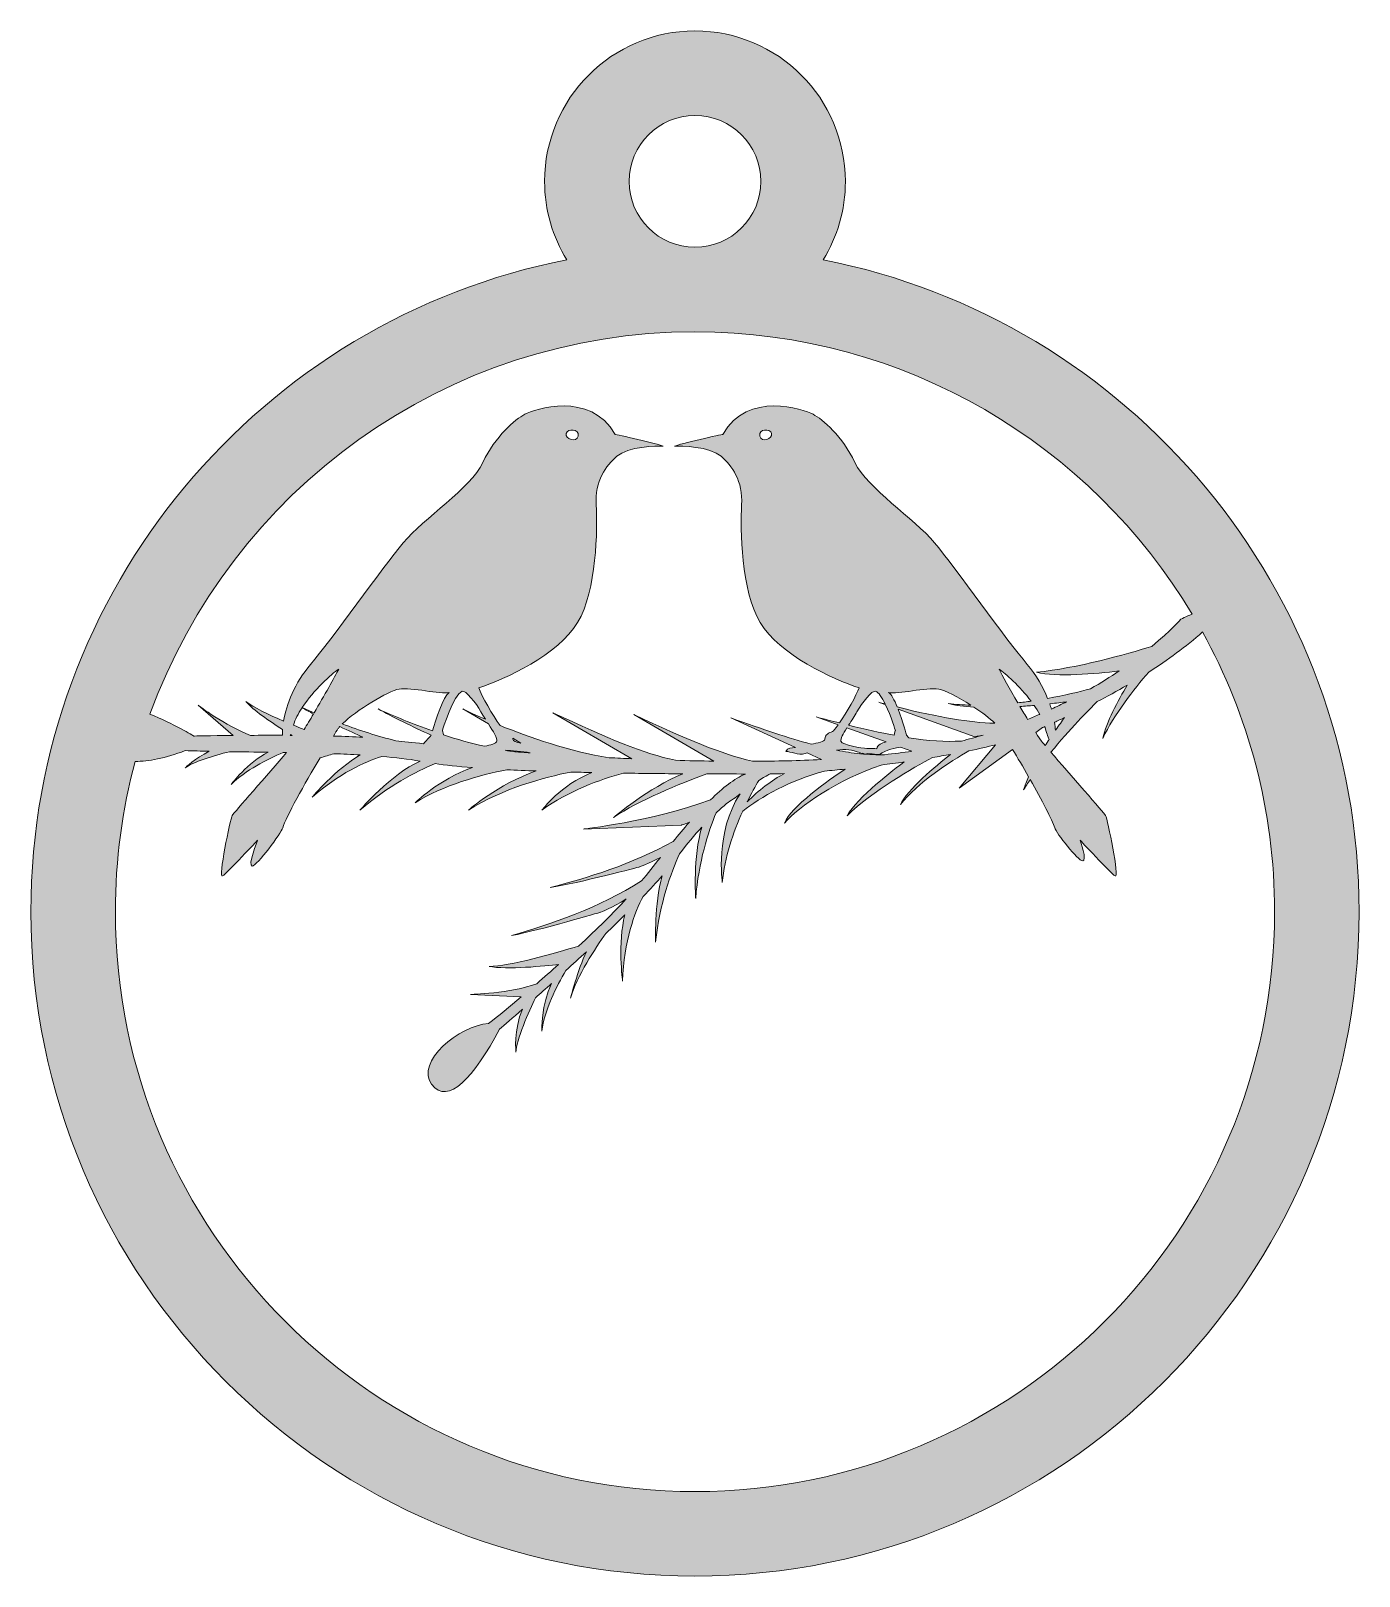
# Model space of a CAD drawing. Header units: inches. Extents: x -1104 to 5451, y -3757 to -136.
# Drawn here: x 3591.6 to 3984.6, y -761.1 to -304.1 of the extents above; entities that cross this region are included whole.
import ezdxf

# ---------------------------------------------------------------- set-up
doc = ezdxf.new("R2010")
doc.units = ezdxf.units.IN
doc.header["$MEASUREMENT"] = 0
doc.layers.add('Layer 1', color=7, linetype='Continuous')

# ---------------------------------------------------------------- blocks, each defined once
blk = doc.blocks.new('block 5')
at = {"layer": 'Layer 1', "true_color": 0xff8330}
h = blk.add_hatch(color=30, dxfattribs=at)
h.dxf.hatch_style = 2
edge = h.paths.add_edge_path()
edge.add_spline(control_points=[(3788.08, -761.07), (3896.43, -761.07), (3984.58, -672.92), (3984.58, -564.57), (3984.58, -469.21), (3916.29, -389.5), (3826.04, -371.77), (3830.19, -365.01), (3832.58, -357.07), (3832.58, -348.57), (3832.58, -324.04), (3812.62, -304.07), (3788.08, -304.07), (3763.54, -304.07), (3743.58, -324.04), (3743.58, -348.57), (3743.58, -357.07), (3745.98, -365.01), (3750.12, -371.77), (3659.88, -389.5), (3591.58, -469.21), (3591.58, -564.57), (3591.58, -672.92), (3679.73, -761.07), (3788.08, -761.07)], knot_values=[0, 0, 0, 0, 1, 1, 1, 2, 2, 2, 3, 3, 3, 4, 4, 4, 5, 5, 5, 6, 6, 6, 7, 7, 7, 8, 8, 8, 8], degree=3, periodic=1)
edge = h.paths.add_edge_path()
edge.add_spline(control_points=[(3788.08, -329.07), (3798.83, -329.07), (3807.58, -337.82), (3807.58, -348.57), (3807.58, -359.33), (3798.83, -368.07), (3788.08, -368.07), (3777.33, -368.07), (3768.58, -359.33), (3768.58, -348.57), (3768.58, -337.82), (3777.33, -329.07), (3788.08, -329.07)], knot_values=[0, 0, 0, 0, 1, 1, 1, 2, 2, 2, 3, 3, 3, 4, 4, 4, 4], degree=3, periodic=1)
edge = h.paths.add_edge_path()
edge.add_spline(control_points=[(3788.08, -393.07), (3850.48, -393.07), (3905.2, -426.58), (3935.21, -476.54), (3934.29, -476.89), (3933.19, -477.39), (3931.87, -478.05), (3931.87, -478.05), (3928.98, -481.37), (3923.26, -486.11), (3915.72, -488.44), (3901.08, -492.59), (3889.13, -493.74), (3895.02, -495.22), (3906.64, -494.2), (3913.54, -493.38), (3910.99, -495.11), (3908.18, -496.89), (3905.09, -498.67), (3901.85, -499.53), (3897.44, -500.58), (3892.43, -501.48), (3891.07, -498.12), (3889.09, -494.58), (3886.4, -491.43), (3880.3, -484.32), (3865.06, -462.79), (3858.97, -455.47), (3852.87, -448.15), (3839.06, -439.42), (3835.4, -431.7), (3831.75, -423.98), (3825.85, -418.9), (3823.01, -417.47), (3820.16, -416.05), (3803.76, -410.33), (3796.28, -423.4), (3796.28, -423.4), (3783.2, -426.21), (3782.04, -426.91), (3783.87, -426.71), (3792.53, -427.02), (3795.78, -429.87), (3799.04, -432.72), (3802.29, -437.18), (3801.88, -444.29), (3801.47, -451.41), (3801.68, -469.49), (3807.37, -479.04), (3813.05, -488.59), (3828.9, -495.9), (3836.62, -498.34), (3835.92, -500.57), (3832.95, -505.65), (3830.83, -508.74), (3828.64, -508.2), (3826.35, -507.61), (3823.93, -506.98), (3823.93, -506.98), (3830.43, -509.31), (3830.43, -509.31), (3829.65, -510.41), (3829.02, -511.18), (3828.75, -511.28), (3827.73, -511.69), (3826.51, -512.1), (3826.51, -513.52), (3826.51, -514.37), (3824.34, -514.7), (3822.41, -515), (3815.89, -513.23), (3808.29, -510.68), (3798.72, -507.28), (3798.72, -507.28), (3817.82, -516.06), (3817.82, -516.06), (3816.72, -516.06), (3815.45, -516.06), (3814.97, -517.16), (3816.39, -517.16), (3818.63, -518.4), (3820.66, -517.79), (3820.83, -517.73), (3821.04, -517.68), (3821.26, -517.63), (3821.26, -517.63), (3825.49, -519.58), (3825.49, -519.58), (3818.91, -519.9), (3812.06, -520.05), (3805.09, -520.09), (3795.98, -517.99), (3785.75, -513.65), (3769.99, -506.26), (3769.99, -506.26), (3793.62, -520.04), (3793.62, -520.04), (3789.85, -519.99), (3786.06, -519.91), (3782.29, -519.8), (3772.89, -517.81), (3762.46, -513.41), (3746.06, -505.71), (3746.06, -505.71), (3769.43, -519.34), (3769.43, -519.34), (3767.17, -519.25), (3764.93, -519.14), (3762.71, -519.03), (3750.99, -517.21), (3738.86, -512.94), (3730.43, -509.51), (3728.31, -506.56), (3724.86, -500.77), (3724.1, -498.34), (3731.82, -495.9), (3747.67, -488.59), (3753.36, -479.04), (3759.04, -469.49), (3759.25, -451.41), (3758.84, -444.29), (3758.43, -437.18), (3761.69, -432.72), (3764.94, -429.87), (3768.19, -427.02), (3776.86, -426.71), (3778.68, -426.91), (3777.52, -426.21), (3764.44, -423.4), (3764.44, -423.4), (3756.97, -410.33), (3740.56, -416.05), (3737.71, -417.47), (3734.87, -418.9), (3728.97, -423.98), (3725.32, -431.7), (3721.66, -439.42), (3707.85, -448.15), (3701.75, -455.47), (3695.66, -462.79), (3680.42, -484.32), (3674.33, -491.43), (3669.7, -496.82), (3667.19, -503.38), (3666.33, -508.18), (3661.78, -506.24), (3657.52, -504.18), (3655.21, -502.45), (3657.43, -504.94), (3662.03, -508.13), (3666.02, -510.67), (3665.99, -511.2), (3665.97, -511.7), (3665.99, -512.15), (3666, -512.24), (3666, -512.32), (3666.01, -512.41), (3662.74, -512.4), (3659.53, -512.4), (3656.53, -512.42), (3649.12, -509.56), (3641.07, -503.54), (3641.07, -503.54), (3641.07, -503.54), (3651.4, -512.46), (3651.4, -512.46), (3644.57, -512.52), (3639.8, -512.62), (3639.8, -512.62), (3639.8, -512.62), (3633.59, -508.8), (3626.82, -506.18), (3650.76, -440.28), (3714.01, -393.07), (3788.08, -393.07)], knot_values=[0, 0, 0, 0, 1, 1, 1, 2, 2, 2, 3, 3, 3, 4, 4, 4, 5, 5, 5, 6, 6, 6, 7, 7, 7, 8, 8, 8, 9, 9, 9, 10, 10, 10, 11, 11, 11, 12, 12, 12, 13, 13, 13, 14, 14, 14, 15, 15, 15, 16, 16, 16, 17, 17, 17, 18, 18, 18, 19, 19, 19, 20, 20, 20, 21, 21, 21, 22, 22, 22, 23, 23, 23, 24, 24, 24, 25, 25, 25, 26, 26, 26, 27, 27, 27, 28, 28, 28, 29, 29, 29, 30, 30, 30, 31, 31, 31, 32, 32, 32, 33, 33, 33, 34, 34, 34, 35, 35, 35, 36, 36, 36, 37, 37, 37, 38, 38, 38, 39, 39, 39, 40, 40, 40, 41, 41, 41, 42, 42, 42, 43, 43, 43, 44, 44, 44, 45, 45, 45, 46, 46, 46, 47, 47, 47, 48, 48, 48, 49, 49, 49, 50, 50, 50, 51, 51, 51, 52, 52, 52, 53, 53, 53, 54, 54, 54, 55, 55, 55, 56, 56, 56, 57, 57, 57, 58, 58, 58, 58], degree=3, periodic=1)
edge = h.paths.add_edge_path()
edge.add_spline(control_points=[(3890.66, -514.19), (3890.26, -513.67), (3889.64, -512.76), (3888.91, -511.6), (3888.91, -511.6), (3890.94, -510.13), (3890.94, -510.13), (3891.15, -510.04), (3891.36, -509.94), (3891.57, -509.84), (3892.05, -511.52), (3892.49, -512.77), (3892.87, -513.63), (3892.49, -514.22), (3892.1, -514.82), (3891.71, -515.45), (3891.24, -514.9), (3890.88, -514.47), (3890.66, -514.19)], knot_values=[0, 0, 0, 0, 1, 1, 1, 2, 2, 2, 3, 3, 3, 4, 4, 4, 5, 5, 5, 6, 6, 6, 6], degree=3, periodic=1)
edge = h.paths.add_edge_path()
edge.add_spline(control_points=[(3833.01, -510.23), (3833.01, -510.23), (3844.6, -514.37), (3844.6, -514.37), (3843.38, -514.69), (3842.06, -515.2), (3841.85, -516.37), (3841.2, -516.37), (3840.1, -516.26), (3839.09, -516.35), (3839.04, -516.34), (3838.99, -516.33), (3838.93, -516.32), (3837.51, -516.12), (3831.66, -515.37), (3831.25, -514.15), (3831.05, -513.53), (3831.92, -511.97), (3833.01, -510.23)], knot_values=[0, 0, 0, 0, 1, 1, 1, 2, 2, 2, 3, 3, 3, 4, 4, 4, 5, 5, 5, 6, 6, 6, 6], degree=3, periodic=1)
edge = h.paths.add_edge_path()
edge.add_spline(control_points=[(3844.45, -503.36), (3846.07, -506.73), (3847.38, -510.99), (3847.38, -510.99), (3847.38, -510.99), (3847.17, -511.68), (3846.99, -512.39), (3842.99, -511.63), (3838.56, -510.64), (3833.53, -509.41), (3834.45, -507.99), (3835.43, -506.53), (3836.01, -505.45), (3837.43, -502.81), (3840.54, -499.02), (3841.5, -499.35), (3842.41, -499.67), (3843.42, -501.23), (3844.34, -503.12), (3843.7, -502.96), (3843.08, -502.8), (3842.43, -502.63), (3842.43, -502.63), (3844.45, -503.36), (3844.45, -503.36)], knot_values=[0, 0, 0, 0, 1, 1, 1, 2, 2, 2, 3, 3, 3, 4, 4, 4, 5, 5, 5, 6, 6, 6, 7, 7, 7, 8, 8, 8, 8], degree=3, periodic=1)
edge = h.paths.add_edge_path()
edge.add_spline(control_points=[(3833.63, -516.68), (3834.5, -516.81), (3835.85, -517.18), (3836.95, -517.5), (3836.91, -517.61), (3836.87, -517.72), (3836.85, -517.85), (3834.64, -517.62), (3832.37, -517.28), (3829.97, -516.8), (3831.27, -516.73), (3832.44, -516.51), (3833.63, -516.68)], knot_values=[0, 0, 0, 0, 1, 1, 1, 2, 2, 2, 3, 3, 3, 4, 4, 4, 4], degree=3, periodic=1)
edge = h.paths.add_edge_path()
edge.add_spline(control_points=[(3837.71, -517.72), (3838.05, -517.82), (3838.34, -517.9), (3838.52, -517.95), (3838.7, -517.99), (3838.95, -517.9), (3839.22, -517.77), (3840.07, -517.85), (3841.02, -517.99), (3841.83, -518.06), (3841.84, -518.08), (3841.84, -518.09), (3841.85, -518.1), (3841.85, -518.09), (3841.84, -518.08), (3841.85, -518.06), (3842.13, -518.09), (3842.4, -518.1), (3842.64, -518.1), (3844.65, -516.64), (3847.6, -516.02), (3848.9, -515.91), (3848.9, -515.91), (3852.21, -517.1), (3852.21, -517.1), (3849.65, -517.49), (3846.96, -517.83), (3844.2, -518.14), (3841.84, -518.19), (3839.49, -518.1), (3837.06, -517.87), (3837.23, -517.79), (3837.45, -517.74), (3837.71, -517.72)], knot_values=[0, 0, 0, 0, 1, 1, 1, 2, 2, 2, 3, 3, 3, 4, 4, 4, 5, 5, 5, 6, 6, 6, 7, 7, 7, 8, 8, 8, 9, 9, 9, 10, 10, 10, 11, 11, 11, 11], degree=3, periodic=1)
edge = h.paths.add_edge_path()
edge.add_spline(control_points=[(3851.37, -513.14), (3850.97, -512.7), (3850.7, -512.41), (3850.7, -512.41), (3850.7, -512.41), (3849.57, -508.26), (3848.19, -504.69), (3848.19, -504.69), (3870.89, -512.81), (3870.89, -512.81), (3870.89, -512.81), (3871.82, -512.63), (3873.33, -512.33), (3871.24, -512.95), (3869.1, -513.55), (3866.9, -514.11), (3862.12, -514.37), (3857.17, -514.04), (3851.37, -513.14)], knot_values=[0, 0, 0, 0, 1, 1, 1, 2, 2, 2, 3, 3, 3, 4, 4, 4, 5, 5, 5, 6, 6, 6, 6], degree=3, periodic=1)
edge = h.paths.add_edge_path()
edge.add_spline(control_points=[(3847.92, -504.02), (3847.08, -501.95), (3846.16, -500.2), (3845.36, -499.76), (3848, -500.37), (3856.53, -498.13), (3860.19, -498.74), (3862.03, -499.05), (3865.94, -501.07), (3869.71, -503.48), (3867.44, -503.42), (3865.2, -503.27), (3863.02, -502.99), (3865.15, -503.57), (3867.76, -503.91), (3870.62, -504.08), (3873, -505.66), (3875.24, -507.35), (3876.77, -508.83), (3869.27, -508.65), (3860.57, -507.15), (3847.92, -504.02)], knot_values=[0, 0, 0, 0, 1, 1, 1, 2, 2, 2, 3, 3, 3, 4, 4, 4, 5, 5, 5, 6, 6, 6, 7, 7, 7, 7], degree=3, periodic=1)
edge = h.paths.add_edge_path()
edge.add_spline(control_points=[(3878.07, -492.85), (3879.91, -494.03), (3884.19, -497.93), (3887.5, -502.29), (3886.22, -502.47), (3884.92, -502.65), (3883.6, -502.8), (3881.23, -498.72), (3878.99, -494.71), (3878.07, -492.85)], knot_values=[0, 0, 0, 0, 1, 1, 1, 2, 2, 2, 3, 3, 3, 3], degree=3, periodic=1)
edge = h.paths.add_edge_path()
edge.add_spline(control_points=[(3888.42, -503.56), (3889.03, -504.44), (3889.59, -505.33), (3890.07, -506.21), (3888.9, -506.71), (3887.71, -507.21), (3886.5, -507.7), (3885.77, -506.48), (3885, -505.19), (3884.24, -503.88), (3885.66, -503.79), (3887.07, -503.68), (3888.42, -503.56)], knot_values=[0, 0, 0, 0, 1, 1, 1, 2, 2, 2, 3, 3, 3, 4, 4, 4, 4], degree=3, periodic=1)
edge = h.paths.add_edge_path()
edge.add_spline(control_points=[(3894.72, -510.92), (3894.68, -510.2), (3894.59, -509.41), (3894.45, -508.55), (3895.43, -508.11), (3896.43, -507.64), (3897.46, -507.16), (3896.69, -508.17), (3895.74, -509.46), (3894.72, -510.92)], knot_values=[0, 0, 0, 0, 1, 1, 1, 2, 2, 2, 3, 3, 3, 3], degree=3, periodic=1)
edge = h.paths.add_edge_path()
edge.add_spline(control_points=[(3893.54, -504.66), (3893.38, -504.14), (3893.22, -503.63), (3893.03, -503.1), (3894.92, -502.89), (3896.62, -502.68), (3898.01, -502.5), (3896.57, -503.23), (3895.07, -503.94), (3893.54, -504.66)], knot_values=[0, 0, 0, 0, 1, 1, 1, 2, 2, 2, 3, 3, 3, 3], degree=3, periodic=1)
edge = h.paths.add_edge_path()
edge.add_spline(control_points=[(3807.24, -423.89), (3806.79, -421.77), (3810.35, -421.55), (3810.76, -423.17), (3811.17, -424.8), (3807.69, -425.99), (3807.24, -423.89)], knot_values=[0, 0, 0, 0, 1, 1, 1, 2, 2, 2, 2], degree=3, periodic=1)
edge = h.paths.add_edge_path()
edge.add_spline(control_points=[(3814.52, -523.72), (3810.89, -525.61), (3806.76, -528.77), (3803.51, -532.13), (3804.76, -529.59), (3805.95, -527.42), (3806.93, -525.74), (3808.25, -524.95), (3809.39, -524.32), (3810.32, -523.83), (3811.67, -523.81), (3813.07, -523.77), (3814.52, -523.72)], knot_values=[0, 0, 0, 0, 1, 1, 1, 2, 2, 2, 3, 3, 3, 4, 4, 4, 4], degree=3, periodic=1)
edge = h.paths.add_edge_path()
edge.add_spline(control_points=[(3668.85, -512.42), (3668.67, -512.42), (3668.5, -512.42), (3668.33, -512.42), (3668.36, -512.34), (3668.39, -512.25), (3668.42, -512.16), (3668.56, -512.25), (3668.71, -512.34), (3668.85, -512.42)], knot_values=[0, 0, 0, 0, 1, 1, 1, 2, 2, 2, 3, 3, 3, 3], degree=3, periodic=1)
edge = h.paths.add_edge_path()
edge.add_spline(control_points=[(3669.28, -509.42), (3669.75, -507.78), (3670.66, -506.02), (3671.8, -504.29), (3672.84, -504.85), (3673.98, -505.45), (3675.2, -506.07), (3674.21, -507.74), (3673.25, -509.32), (3672.41, -510.67), (3671.38, -510.27), (3670.33, -509.85), (3669.28, -509.42)], knot_values=[0, 0, 0, 0, 1, 1, 1, 2, 2, 2, 3, 3, 3, 4, 4, 4, 4], degree=3, periodic=1)
edge = h.paths.add_edge_path()
edge.add_spline(control_points=[(3675.41, -505.71), (3674.19, -505.2), (3673.02, -504.68), (3671.88, -504.18), (3675.25, -499.09), (3680.55, -494.2), (3682.65, -492.85), (3681.5, -495.15), (3678.34, -500.76), (3675.41, -505.71)], knot_values=[0, 0, 0, 0, 1, 1, 1, 2, 2, 2, 3, 3, 3, 3], degree=3, periodic=1)
edge = h.paths.add_edge_path()
edge.add_spline(control_points=[(3682.44, -510.53), (3682.59, -510.31), (3682.78, -510.08), (3682.98, -509.84), (3685.46, -511.01), (3687.86, -512.1), (3689.84, -513), (3687.27, -512.84), (3684.29, -512.71), (3681.09, -512.62), (3681.66, -511.72), (3682.12, -511), (3682.44, -510.53)], knot_values=[0, 0, 0, 0, 1, 1, 1, 2, 2, 2, 3, 3, 3, 4, 4, 4, 4], degree=3, periodic=1)
edge = h.paths.add_edge_path()
edge.add_spline(control_points=[(3683.73, -509.05), (3687.74, -505.05), (3697.3, -499.28), (3700.53, -498.74), (3704.19, -498.13), (3712.72, -500.37), (3715.36, -499.76), (3713.59, -500.73), (3711.27, -508.11), (3710.39, -511.13), (3704.49, -509.04), (3699.03, -506.74), (3694.38, -504.62), (3698.33, -506.88), (3704.75, -509.95), (3710.03, -512.38), (3710.02, -512.4), (3710.02, -512.41), (3710.02, -512.41), (3710.02, -512.41), (3708.88, -513.65), (3707.77, -514.89), (3704.53, -514.56), (3701.76, -514.27), (3699.56, -514.02), (3694.07, -512.65), (3688.71, -510.91), (3683.73, -509.05)], knot_values=[0, 0, 0, 0, 1, 1, 1, 2, 2, 2, 3, 3, 3, 4, 4, 4, 5, 5, 5, 6, 6, 6, 7, 7, 7, 8, 8, 8, 9, 9, 9, 9], degree=3, periodic=1)
edge = h.paths.add_edge_path()
edge.add_spline(control_points=[(3726.96, -509.06), (3728.36, -511.22), (3729.72, -513.39), (3729.47, -514.15), (3729.26, -514.78), (3727.59, -515.29), (3725.83, -515.65), (3721.7, -514.72), (3717.62, -513.55), (3713.69, -512.26), (3713.53, -511.6), (3713.34, -510.99), (3713.34, -510.99), (3713.34, -510.99), (3716.66, -500.24), (3719.22, -499.35), (3720.18, -499.02), (3723.29, -502.81), (3724.71, -505.45), (3725.05, -506.09), (3725.54, -506.86), (3726.06, -507.68), (3721.93, -505.88), (3719.4, -504.62), (3719.4, -504.62), (3719.4, -504.62), (3726.96, -509.06), (3726.96, -509.06)], knot_values=[0, 0, 0, 0, 1, 1, 1, 2, 2, 2, 3, 3, 3, 4, 4, 4, 5, 5, 5, 6, 6, 6, 7, 7, 7, 8, 8, 8, 9, 9, 9, 9], degree=3, periodic=1)
edge = h.paths.add_edge_path()
edge.add_spline(control_points=[(3739.29, -517.6), (3737.75, -517.49), (3736.22, -517.37), (3734.73, -517.26), (3733.78, -517.14), (3732.83, -517), (3731.89, -516.84), (3733.56, -516.88), (3737.17, -517.15), (3739.29, -517.6)], knot_values=[0, 0, 0, 0, 1, 1, 1, 2, 2, 2, 3, 3, 3, 3], degree=3, periodic=1)
edge = h.paths.add_edge_path()
edge.add_spline(control_points=[(3734.19, -513.3), (3734.19, -513.3), (3736.59, -514.71), (3736.59, -514.71), (3735.28, -514.45), (3734.21, -514.11), (3734.21, -513.52), (3734.21, -513.44), (3734.19, -513.37), (3734.19, -513.3)], knot_values=[0, 0, 0, 0, 1, 1, 1, 2, 2, 2, 3, 3, 3, 3], degree=3, periodic=1)
edge = h.paths.add_edge_path()
edge.add_spline(control_points=[(3749.96, -423.17), (3750.37, -421.55), (3753.93, -421.77), (3753.48, -423.89), (3753.03, -425.99), (3749.56, -424.8), (3749.96, -423.17)], knot_values=[0, 0, 0, 0, 1, 1, 1, 2, 2, 2, 2], degree=3, periodic=1)
edge = h.paths.add_edge_path()
edge.add_spline(control_points=[(3622.43, -520.16), (3626.39, -520.12), (3631.29, -519.18), (3637.21, -516.94), (3639.59, -517.01), (3641.96, -517.07), (3644.34, -517.13), (3640.11, -519.2), (3637.26, -522.03), (3637.26, -522.03), (3639.29, -520.34), (3645.72, -518.44), (3650.31, -517.25), (3654.18, -517.31), (3658.03, -517.37), (3661.82, -517.42), (3655.72, -520.36), (3650.86, -526.93), (3650.86, -526.93), (3655.06, -522.72), (3661.42, -519.52), (3666.27, -517.49), (3666.6, -517.5), (3666.92, -517.5), (3667.25, -517.51), (3661.97, -523.64), (3651.65, -535.32), (3651.16, -536.13), (3650.55, -537.14), (3646.89, -555.02), (3648.32, -554.01), (3649.74, -552.99), (3658.68, -543.44), (3658.68, -543.44), (3658.68, -543.44), (3655.63, -551.08), (3657.05, -551.08), (3658.47, -551.08), (3665.69, -541.19), (3666.1, -539.77), (3667, -536.6), (3672.63, -526.65), (3677.13, -519.1), (3678.57, -518.63), (3679.96, -518.21), (3681.25, -517.85), (3683.91, -517.94), (3686.5, -518.06), (3689.03, -518.2), (3681.78, -522.38), (3674.8, -530.74), (3674.8, -530.74), (3682.71, -523.73), (3690.29, -520.31), (3695.42, -518.65), (3699.45, -518.99), (3703.24, -519.44), (3706.75, -520.02), (3698.28, -523.76), (3688.94, -534.54), (3688.94, -534.54), (3697.29, -527.39), (3705.47, -523.15), (3711.17, -520.77), (3714.17, -521.22), (3717.95, -521.61), (3722.27, -521.94), (3712.12, -525.54), (3705.26, -532.37), (3705.26, -532.37), (3713.57, -527.14), (3724.49, -524.17), (3732.4, -522.58), (3735.2, -522.72), (3738.13, -522.84), (3741.13, -522.96), (3729.8, -526.85), (3721.04, -534.54), (3721.04, -534.54), (3731.21, -528.1), (3743.49, -524.83), (3751.31, -523.28), (3753.37, -523.33), (3755.44, -523.38), (3757.52, -523.43), (3748.42, -527.06), (3742.79, -534.54), (3742.79, -534.54), (3750.57, -528.86), (3759.97, -525.49), (3766.88, -523.6), (3772.95, -523.69), (3778.92, -523.75), (3784.51, -523.79), (3774.43, -527.8), (3764.01, -536.72), (3764.01, -536.72), (3771.46, -531.64), (3783.53, -526.78), (3791.6, -523.82), (3795.79, -523.84), (3799.64, -523.85), (3803.02, -523.85), (3799.78, -525.19), (3796.25, -527.99), (3792.65, -531.5), (3774.65, -538.01), (3755.08, -540.13), (3755.08, -540.13), (3755.08, -540.13), (3784.07, -538.95), (3784.07, -538.95), (3784.07, -538.95), (3784.96, -538.69), (3786.42, -538.14), (3784.8, -539.98), (3783.21, -541.88), (3781.65, -543.79), (3769.59, -550.48), (3755.7, -554.77), (3745.21, -557.42), (3753.87, -556.07), (3771.67, -551.31), (3771.67, -551.31), (3771.67, -551.31), (3774.36, -550.42), (3777.85, -548.51), (3775.89, -550.97), (3774.01, -553.34), (3772.28, -555.47), (3759.92, -563.34), (3744.94, -568.45), (3733.8, -571.61), (3742.43, -570.01), (3760.08, -564.73), (3760.08, -564.73), (3760.08, -564.73), (3763.59, -563.46), (3767.76, -560.77), (3764.14, -564.74), (3759.15, -569.65), (3753.65, -574.75), (3746.8, -576.83), (3733.14, -580.74), (3727.14, -580.74), (3732.44, -581.82), (3743.88, -580.61), (3747.71, -580.16), (3745.56, -582.08), (3743.39, -583.99), (3741.24, -585.86), (3733.56, -588.8), (3721.62, -589.05), (3721.62, -589.05), (3721.62, -589.05), (3736.65, -589.79), (3736.65, -589.79), (3733.2, -592.69), (3729.92, -595.38), (3727.02, -597.65), (3718.32, -598.19), (3705.26, -609.07), (3710.16, -615.6), (3715.05, -622.13), (3722.67, -613.42), (3730.28, -599.28), (3731.7, -598.06), (3734.07, -596.03), (3737.04, -593.42), (3734.38, -599.47), (3735.11, -606.15), (3735.11, -606.15), (3735.05, -602.82), (3739.11, -593.79), (3740.85, -590.06), (3742.36, -588.73), (3743.96, -587.31), (3745.63, -585.81), (3742.62, -591.85), (3742.77, -599.94), (3742.77, -599.94), (3743.6, -593.56), (3747.15, -586.58), (3749.87, -581.98), (3751.86, -580.17), (3753.89, -578.3), (3755.94, -576.4), (3753.39, -581.74), (3751.26, -590.19), (3751.26, -590.19), (3753.16, -583.54), (3758.64, -575.28), (3761.71, -570.98), (3763.62, -569.15), (3765.51, -567.32), (3767.33, -565.51), (3765.2, -573.73), (3766.64, -585.13), (3766.64, -585.13), (3766.95, -573.19), (3770.3, -564.69), (3772.73, -560.05), (3774.79, -557.91), (3776.69, -555.86), (3778.38, -553.93), (3775.99, -562.41), (3776.44, -573.58), (3776.44, -573.58), (3777.67, -562.1), (3780.96, -553.09), (3783.54, -547.5), (3785.69, -544.54), (3787.91, -541.9), (3790.11, -539.54), (3787.45, -548.2), (3788.28, -560.65), (3788.28, -560.65), (3789.17, -549.76), (3791.96, -541.04), (3794.32, -535.33), (3795.38, -534.34), (3796.43, -533.42), (3797.45, -532.56), (3798.76, -531.72), (3800.09, -530.79), (3801.4, -529.76), (3793.96, -541.05), (3796.16, -555.92), (3796.16, -555.92), (3796.75, -548.55), (3799.43, -540.99), (3802.21, -534.88), (3807.32, -530.65), (3816.59, -525.59), (3826.39, -522.97), (3828.4, -522.8), (3830.44, -522.61), (3832.52, -522.4), (3827.66, -525.66), (3816.31, -533.66), (3814.6, -538.35), (3818.47, -533.52), (3830.93, -525.26), (3843.2, -521.19), (3845.46, -520.9), (3847.71, -520.6), (3849.94, -520.28), (3847.29, -522.25), (3835.98, -530.9), (3833.1, -536.18), (3840.28, -528.99), (3853.01, -521.83), (3858.35, -518.98), (3860.17, -518.68), (3861.95, -518.37), (3863.67, -518.05), (3859.33, -521.48), (3850.87, -528.51), (3848.87, -532.91), (3853.88, -526.36), (3863.77, -520.11), (3869.14, -517), (3872.01, -516.41), (3874.66, -515.81), (3877.04, -515.2), (3877.04, -515.2), (3866.28, -528.02), (3866.28, -528.02), (3866.28, -528.02), (3882.05, -516.58), (3882.05, -516.58), (3883.49, -518.97), (3885.15, -521.79), (3886.78, -524.64), (3886.21, -525.96), (3885.71, -527.27), (3885.32, -528.56), (3885.91, -527.56), (3886.58, -526.54), (3887.27, -525.51), (3890.67, -531.49), (3893.84, -537.45), (3894.51, -539.77), (3894.91, -541.19), (3901.38, -549.57), (3902.8, -549.57), (3904.22, -549.57), (3902.04, -543.44), (3902.04, -543.44), (3902.04, -543.44), (3910.98, -552.99), (3912.4, -554.01), (3913.82, -555.02), (3910.17, -537.14), (3909.56, -536.13), (3909.07, -535.31), (3898.64, -523.51), (3893.38, -517.41), (3898.85, -510.76), (3904.7, -504.8), (3907.06, -502.45), (3909.98, -500.94), (3912.98, -499.3), (3916, -497.55), (3913.32, -502.04), (3909.71, -508.69), (3908.71, -513.33), (3912.1, -506.24), (3917.94, -498.81), (3922.35, -493.69), (3927.93, -490.14), (3933.38, -486.18), (3938.26, -481.84), (3951.84, -506.39), (3959.58, -534.59), (3959.58, -564.57), (3959.58, -659.14), (3882.65, -736.07), (3788.08, -736.07), (3693.52, -736.07), (3616.58, -659.14), (3616.58, -564.57), (3616.58, -549.22), (3618.62, -534.33), (3622.43, -520.16)], knot_values=[0, 0, 0, 0, 1, 1, 1, 2, 2, 2, 3, 3, 3, 4, 4, 4, 5, 5, 5, 6, 6, 6, 7, 7, 7, 8, 8, 8, 9, 9, 9, 10, 10, 10, 11, 11, 11, 12, 12, 12, 13, 13, 13, 14, 14, 14, 15, 15, 15, 16, 16, 16, 17, 17, 17, 18, 18, 18, 19, 19, 19, 20, 20, 20, 21, 21, 21, 22, 22, 22, 23, 23, 23, 24, 24, 24, 25, 25, 25, 26, 26, 26, 27, 27, 27, 28, 28, 28, 29, 29, 29, 30, 30, 30, 31, 31, 31, 32, 32, 32, 33, 33, 33, 34, 34, 34, 35, 35, 35, 36, 36, 36, 37, 37, 37, 38, 38, 38, 39, 39, 39, 40, 40, 40, 41, 41, 41, 42, 42, 42, 43, 43, 43, 44, 44, 44, 45, 45, 45, 46, 46, 46, 47, 47, 47, 48, 48, 48, 49, 49, 49, 50, 50, 50, 51, 51, 51, 52, 52, 52, 53, 53, 53, 54, 54, 54, 55, 55, 55, 56, 56, 56, 57, 57, 57, 58, 58, 58, 59, 59, 59, 60, 60, 60, 61, 61, 61, 62, 62, 62, 63, 63, 63, 64, 64, 64, 65, 65, 65, 66, 66, 66, 67, 67, 67, 68, 68, 68, 69, 69, 69, 70, 70, 70, 71, 71, 71, 72, 72, 72, 73, 73, 73, 74, 74, 74, 75, 75, 75, 76, 76, 76, 77, 77, 77, 78, 78, 78, 79, 79, 79, 80, 80, 80, 81, 81, 81, 82, 82, 82, 83, 83, 83, 84, 84, 84, 85, 85, 85, 86, 86, 86, 87, 87, 87, 88, 88, 88, 89, 89, 89, 90, 90, 90, 91, 91, 91, 92, 92, 92, 93, 93, 93, 94, 94, 94, 95, 95, 95, 96, 96, 96, 97, 97, 97, 98, 98, 98, 99, 99, 99, 100, 100, 100, 101, 101, 101, 102, 102, 102, 103, 103, 103, 104, 104, 104, 105, 105, 105, 106, 106, 106, 107, 107, 107, 108, 108, 108, 108], degree=3, periodic=1)
at = {"layer": 'Layer 1', "lineweight": 0}
for points, knots in [([(3788.08, -761.07), (3896.43, -761.07), (3984.58, -672.92), (3984.58, -564.57), (3984.58, -469.21), (3916.29, -389.5), (3826.04, -371.77), (3830.19, -365.01), (3832.58, -357.07), (3832.58, -348.57), (3832.58, -324.04), (3812.62, -304.07), (3788.08, -304.07), (3763.54, -304.07), (3743.58, -324.04), (3743.58, -348.57), (3743.58, -357.07), (3745.98, -365.01), (3750.12, -371.77), (3659.88, -389.5), (3591.58, -469.21), (3591.58, -564.57), (3591.58, -672.92), (3679.73, -761.07), (3788.08, -761.07)], [0, 0, 0, 0, 1, 1, 1, 2, 2, 2, 3, 3, 3, 4, 4, 4, 5, 5, 5, 6, 6, 6, 7, 7, 7, 8, 8, 8, 8]), ([(3788.08, -329.07), (3798.83, -329.07), (3807.58, -337.82), (3807.58, -348.57), (3807.58, -359.33), (3798.83, -368.07), (3788.08, -368.07), (3777.33, -368.07), (3768.58, -359.33), (3768.58, -348.57), (3768.58, -337.82), (3777.33, -329.07), (3788.08, -329.07)], [0, 0, 0, 0, 1, 1, 1, 2, 2, 2, 3, 3, 3, 4, 4, 4, 4]), ([(3788.08, -393.07), (3850.48, -393.07), (3905.2, -426.58), (3935.21, -476.54), (3934.29, -476.89), (3933.19, -477.39), (3931.87, -478.05), (3931.87, -478.05), (3928.98, -481.37), (3923.26, -486.11), (3915.72, -488.44), (3901.08, -492.59), (3889.13, -493.74), (3895.02, -495.22), (3906.64, -494.2), (3913.54, -493.38), (3910.99, -495.11), (3908.18, -496.89), (3905.09, -498.67), (3901.85, -499.53), (3897.44, -500.58), (3892.43, -501.48), (3891.07, -498.12), (3889.09, -494.58), (3886.4, -491.43), (3880.3, -484.32), (3865.06, -462.79), (3858.97, -455.47), (3852.87, -448.15), (3839.06, -439.42), (3835.4, -431.7), (3831.75, -423.98), (3825.85, -418.9), (3823.01, -417.47), (3820.16, -416.05), (3803.76, -410.33), (3796.28, -423.4), (3796.28, -423.4), (3783.2, -426.21), (3782.04, -426.91), (3783.87, -426.71), (3792.53, -427.02), (3795.78, -429.87), (3799.04, -432.72), (3802.29, -437.18), (3801.88, -444.29), (3801.47, -451.41), (3801.68, -469.49), (3807.37, -479.04), (3813.05, -488.59), (3828.9, -495.9), (3836.62, -498.34), (3835.92, -500.57), (3832.95, -505.65), (3830.83, -508.74), (3828.64, -508.2), (3826.35, -507.61), (3823.93, -506.98), (3823.93, -506.98), (3830.43, -509.31), (3830.43, -509.31), (3829.65, -510.41), (3829.02, -511.18), (3828.75, -511.28), (3827.73, -511.69), (3826.51, -512.1), (3826.51, -513.52), (3826.51, -514.37), (3824.34, -514.7), (3822.41, -515), (3815.89, -513.23), (3808.29, -510.68), (3798.72, -507.28), (3798.72, -507.28), (3817.82, -516.06), (3817.82, -516.06), (3816.72, -516.06), (3815.45, -516.06), (3814.97, -517.16), (3816.39, -517.16), (3818.63, -518.4), (3820.66, -517.79), (3820.83, -517.73), (3821.04, -517.68), (3821.26, -517.63), (3821.26, -517.63), (3825.49, -519.58), (3825.49, -519.58), (3818.91, -519.9), (3812.06, -520.05), (3805.09, -520.09), (3795.98, -517.99), (3785.75, -513.65), (3769.99, -506.26), (3769.99, -506.26), (3793.62, -520.04), (3793.62, -520.04), (3789.85, -519.99), (3786.06, -519.91), (3782.29, -519.8), (3772.89, -517.81), (3762.46, -513.41), (3746.06, -505.71), (3746.06, -505.71), (3769.43, -519.34), (3769.43, -519.34), (3767.17, -519.25), (3764.93, -519.14), (3762.71, -519.03), (3750.99, -517.21), (3738.86, -512.94), (3730.43, -509.51), (3728.31, -506.56), (3724.86, -500.77), (3724.1, -498.34), (3731.82, -495.9), (3747.67, -488.59), (3753.36, -479.04), (3759.04, -469.49), (3759.25, -451.41), (3758.84, -444.29), (3758.43, -437.18), (3761.69, -432.72), (3764.94, -429.87), (3768.19, -427.02), (3776.86, -426.71), (3778.68, -426.91), (3777.52, -426.21), (3764.44, -423.4), (3764.44, -423.4), (3756.97, -410.33), (3740.56, -416.05), (3737.71, -417.47), (3734.87, -418.9), (3728.97, -423.98), (3725.32, -431.7), (3721.66, -439.42), (3707.85, -448.15), (3701.75, -455.47), (3695.66, -462.79), (3680.42, -484.32), (3674.33, -491.43), (3669.7, -496.82), (3667.19, -503.38), (3666.33, -508.18), (3661.78, -506.24), (3657.52, -504.18), (3655.21, -502.45), (3657.43, -504.94), (3662.03, -508.13), (3666.02, -510.67), (3665.99, -511.2), (3665.97, -511.7), (3665.99, -512.15), (3666, -512.24), (3666, -512.32), (3666.01, -512.41), (3662.74, -512.4), (3659.53, -512.4), (3656.53, -512.42), (3649.12, -509.56), (3641.07, -503.54), (3641.07, -503.54), (3641.07, -503.54), (3651.4, -512.46), (3651.4, -512.46), (3644.57, -512.52), (3639.8, -512.62), (3639.8, -512.62), (3639.8, -512.62), (3633.59, -508.8), (3626.82, -506.18), (3650.76, -440.28), (3714.01, -393.07), (3788.08, -393.07)], [0, 0, 0, 0, 1, 1, 1, 2, 2, 2, 3, 3, 3, 4, 4, 4, 5, 5, 5, 6, 6, 6, 7, 7, 7, 8, 8, 8, 9, 9, 9, 10, 10, 10, 11, 11, 11, 12, 12, 12, 13, 13, 13, 14, 14, 14, 15, 15, 15, 16, 16, 16, 17, 17, 17, 18, 18, 18, 19, 19, 19, 20, 20, 20, 21, 21, 21, 22, 22, 22, 23, 23, 23, 24, 24, 24, 25, 25, 25, 26, 26, 26, 27, 27, 27, 28, 28, 28, 29, 29, 29, 30, 30, 30, 31, 31, 31, 32, 32, 32, 33, 33, 33, 34, 34, 34, 35, 35, 35, 36, 36, 36, 37, 37, 37, 38, 38, 38, 39, 39, 39, 40, 40, 40, 41, 41, 41, 42, 42, 42, 43, 43, 43, 44, 44, 44, 45, 45, 45, 46, 46, 46, 47, 47, 47, 48, 48, 48, 49, 49, 49, 50, 50, 50, 51, 51, 51, 52, 52, 52, 53, 53, 53, 54, 54, 54, 55, 55, 55, 56, 56, 56, 57, 57, 57, 58, 58, 58, 58]), ([(3749.96, -423.17), (3750.37, -421.55), (3753.93, -421.77), (3753.48, -423.89), (3753.03, -425.99), (3749.56, -424.8), (3749.96, -423.17)], [0, 0, 0, 0, 1, 1, 1, 2, 2, 2, 2]), ([(3807.24, -423.89), (3806.79, -421.77), (3810.35, -421.55), (3810.76, -423.17), (3811.17, -424.8), (3807.69, -425.99), (3807.24, -423.89)], [0, 0, 0, 0, 1, 1, 1, 2, 2, 2, 2]), ([(3622.43, -520.16), (3626.39, -520.12), (3631.29, -519.18), (3637.21, -516.94), (3639.59, -517.01), (3641.96, -517.07), (3644.34, -517.13), (3640.11, -519.2), (3637.26, -522.03), (3637.26, -522.03), (3639.29, -520.34), (3645.72, -518.44), (3650.31, -517.25), (3654.18, -517.31), (3658.03, -517.37), (3661.82, -517.42), (3655.72, -520.36), (3650.86, -526.93), (3650.86, -526.93), (3655.06, -522.72), (3661.42, -519.52), (3666.27, -517.49), (3666.6, -517.5), (3666.92, -517.5), (3667.25, -517.51), (3661.97, -523.64), (3651.65, -535.32), (3651.16, -536.13), (3650.55, -537.14), (3646.89, -555.02), (3648.32, -554.01), (3649.74, -552.99), (3658.68, -543.44), (3658.68, -543.44), (3658.68, -543.44), (3655.63, -551.08), (3657.05, -551.08), (3658.47, -551.08), (3665.69, -541.19), (3666.1, -539.77), (3667, -536.6), (3672.63, -526.65), (3677.13, -519.1), (3678.57, -518.63), (3679.96, -518.21), (3681.25, -517.85), (3683.91, -517.94), (3686.5, -518.06), (3689.03, -518.2), (3681.78, -522.38), (3674.8, -530.74), (3674.8, -530.74), (3682.71, -523.73), (3690.29, -520.31), (3695.42, -518.65), (3699.45, -518.99), (3703.24, -519.44), (3706.75, -520.02), (3698.28, -523.76), (3688.94, -534.54), (3688.94, -534.54), (3697.29, -527.39), (3705.47, -523.15), (3711.17, -520.77), (3714.17, -521.22), (3717.95, -521.61), (3722.27, -521.94), (3712.12, -525.54), (3705.26, -532.37), (3705.26, -532.37), (3713.57, -527.14), (3724.49, -524.17), (3732.4, -522.58), (3735.2, -522.72), (3738.13, -522.84), (3741.13, -522.96), (3729.8, -526.85), (3721.04, -534.54), (3721.04, -534.54), (3731.21, -528.1), (3743.49, -524.83), (3751.31, -523.28), (3753.37, -523.33), (3755.44, -523.38), (3757.52, -523.43), (3748.42, -527.06), (3742.79, -534.54), (3742.79, -534.54), (3750.57, -528.86), (3759.97, -525.49), (3766.88, -523.6), (3772.95, -523.69), (3778.92, -523.75), (3784.51, -523.79), (3774.43, -527.8), (3764.01, -536.72), (3764.01, -536.72), (3771.46, -531.64), (3783.53, -526.78), (3791.6, -523.82), (3795.79, -523.84), (3799.64, -523.85), (3803.02, -523.85), (3799.78, -525.19), (3796.25, -527.99), (3792.65, -531.5), (3774.65, -538.01), (3755.08, -540.13), (3755.08, -540.13), (3755.08, -540.13), (3784.07, -538.95), (3784.07, -538.95), (3784.07, -538.95), (3784.96, -538.69), (3786.42, -538.14), (3784.8, -539.98), (3783.21, -541.88), (3781.65, -543.79), (3769.59, -550.48), (3755.7, -554.77), (3745.21, -557.42), (3753.87, -556.07), (3771.67, -551.31), (3771.67, -551.31), (3771.67, -551.31), (3774.36, -550.42), (3777.85, -548.51), (3775.89, -550.97), (3774.01, -553.34), (3772.28, -555.47), (3759.92, -563.34), (3744.94, -568.45), (3733.8, -571.61), (3742.43, -570.01), (3760.08, -564.73), (3760.08, -564.73), (3760.08, -564.73), (3763.59, -563.46), (3767.76, -560.77), (3764.14, -564.74), (3759.15, -569.65), (3753.65, -574.75), (3746.8, -576.83), (3733.14, -580.74), (3727.14, -580.74), (3732.44, -581.82), (3743.88, -580.61), (3747.71, -580.16), (3745.56, -582.08), (3743.39, -583.99), (3741.24, -585.86), (3733.56, -588.8), (3721.62, -589.05), (3721.62, -589.05), (3721.62, -589.05), (3736.65, -589.79), (3736.65, -589.79), (3733.2, -592.69), (3729.92, -595.38), (3727.02, -597.65), (3718.32, -598.19), (3705.26, -609.07), (3710.16, -615.6), (3715.05, -622.13), (3722.67, -613.42), (3730.28, -599.28), (3731.7, -598.06), (3734.07, -596.03), (3737.04, -593.42), (3734.38, -599.47), (3735.11, -606.15), (3735.11, -606.15), (3735.05, -602.82), (3739.11, -593.79), (3740.85, -590.06), (3742.36, -588.73), (3743.96, -587.31), (3745.63, -585.81), (3742.62, -591.85), (3742.77, -599.94), (3742.77, -599.94), (3743.6, -593.56), (3747.15, -586.58), (3749.87, -581.98), (3751.86, -580.17), (3753.89, -578.3), (3755.94, -576.4), (3753.39, -581.74), (3751.26, -590.19), (3751.26, -590.19), (3753.16, -583.54), (3758.64, -575.28), (3761.71, -570.98), (3763.62, -569.15), (3765.51, -567.32), (3767.33, -565.51), (3765.2, -573.73), (3766.64, -585.13), (3766.64, -585.13), (3766.95, -573.19), (3770.3, -564.69), (3772.73, -560.05), (3774.79, -557.91), (3776.69, -555.86), (3778.38, -553.93), (3775.99, -562.41), (3776.44, -573.58), (3776.44, -573.58), (3777.67, -562.1), (3780.96, -553.09), (3783.54, -547.5), (3785.69, -544.54), (3787.91, -541.9), (3790.11, -539.54), (3787.45, -548.2), (3788.28, -560.65), (3788.28, -560.65), (3789.17, -549.76), (3791.96, -541.04), (3794.32, -535.33), (3795.38, -534.34), (3796.43, -533.42), (3797.45, -532.56), (3798.76, -531.72), (3800.09, -530.79), (3801.4, -529.76), (3793.96, -541.05), (3796.16, -555.92), (3796.16, -555.92), (3796.75, -548.55), (3799.43, -540.99), (3802.21, -534.88), (3807.32, -530.65), (3816.59, -525.59), (3826.39, -522.97), (3828.4, -522.8), (3830.44, -522.61), (3832.52, -522.4), (3827.66, -525.66), (3816.31, -533.66), (3814.6, -538.35), (3818.47, -533.52), (3830.93, -525.26), (3843.2, -521.19), (3845.46, -520.9), (3847.71, -520.6), (3849.94, -520.28), (3847.29, -522.25), (3835.98, -530.9), (3833.1, -536.18), (3840.28, -528.99), (3853.01, -521.83), (3858.35, -518.98), (3860.17, -518.68), (3861.95, -518.37), (3863.67, -518.05), (3859.33, -521.48), (3850.87, -528.51), (3848.87, -532.91), (3853.88, -526.36), (3863.77, -520.11), (3869.14, -517), (3872.01, -516.41), (3874.66, -515.81), (3877.04, -515.2), (3877.04, -515.2), (3866.28, -528.02), (3866.28, -528.02), (3866.28, -528.02), (3882.05, -516.58), (3882.05, -516.58), (3883.49, -518.97), (3885.15, -521.79), (3886.78, -524.64), (3886.21, -525.96), (3885.71, -527.27), (3885.32, -528.56), (3885.91, -527.56), (3886.58, -526.54), (3887.27, -525.51), (3890.67, -531.49), (3893.84, -537.45), (3894.51, -539.77), (3894.91, -541.19), (3901.38, -549.57), (3902.8, -549.57), (3904.22, -549.57), (3902.04, -543.44), (3902.04, -543.44), (3902.04, -543.44), (3910.98, -552.99), (3912.4, -554.01), (3913.82, -555.02), (3910.17, -537.14), (3909.56, -536.13), (3909.07, -535.31), (3898.64, -523.51), (3893.38, -517.41), (3898.85, -510.76), (3904.7, -504.8), (3907.06, -502.45), (3909.98, -500.94), (3912.98, -499.3), (3916, -497.55), (3913.32, -502.04), (3909.71, -508.69), (3908.71, -513.33), (3912.1, -506.24), (3917.94, -498.81), (3922.35, -493.69), (3927.93, -490.14), (3933.38, -486.18), (3938.26, -481.84), (3951.84, -506.39), (3959.58, -534.59), (3959.58, -564.57), (3959.58, -659.14), (3882.65, -736.07), (3788.08, -736.07), (3693.52, -736.07), (3616.58, -659.14), (3616.58, -564.57), (3616.58, -549.22), (3618.62, -534.33), (3622.43, -520.16)], [0, 0, 0, 0, 1, 1, 1, 2, 2, 2, 3, 3, 3, 4, 4, 4, 5, 5, 5, 6, 6, 6, 7, 7, 7, 8, 8, 8, 9, 9, 9, 10, 10, 10, 11, 11, 11, 12, 12, 12, 13, 13, 13, 14, 14, 14, 15, 15, 15, 16, 16, 16, 17, 17, 17, 18, 18, 18, 19, 19, 19, 20, 20, 20, 21, 21, 21, 22, 22, 22, 23, 23, 23, 24, 24, 24, 25, 25, 25, 26, 26, 26, 27, 27, 27, 28, 28, 28, 29, 29, 29, 30, 30, 30, 31, 31, 31, 32, 32, 32, 33, 33, 33, 34, 34, 34, 35, 35, 35, 36, 36, 36, 37, 37, 37, 38, 38, 38, 39, 39, 39, 40, 40, 40, 41, 41, 41, 42, 42, 42, 43, 43, 43, 44, 44, 44, 45, 45, 45, 46, 46, 46, 47, 47, 47, 48, 48, 48, 49, 49, 49, 50, 50, 50, 51, 51, 51, 52, 52, 52, 53, 53, 53, 54, 54, 54, 55, 55, 55, 56, 56, 56, 57, 57, 57, 58, 58, 58, 59, 59, 59, 60, 60, 60, 61, 61, 61, 62, 62, 62, 63, 63, 63, 64, 64, 64, 65, 65, 65, 66, 66, 66, 67, 67, 67, 68, 68, 68, 69, 69, 69, 70, 70, 70, 71, 71, 71, 72, 72, 72, 73, 73, 73, 74, 74, 74, 75, 75, 75, 76, 76, 76, 77, 77, 77, 78, 78, 78, 79, 79, 79, 80, 80, 80, 81, 81, 81, 82, 82, 82, 83, 83, 83, 84, 84, 84, 85, 85, 85, 86, 86, 86, 87, 87, 87, 88, 88, 88, 89, 89, 89, 90, 90, 90, 91, 91, 91, 92, 92, 92, 93, 93, 93, 94, 94, 94, 95, 95, 95, 96, 96, 96, 97, 97, 97, 98, 98, 98, 99, 99, 99, 100, 100, 100, 101, 101, 101, 102, 102, 102, 103, 103, 103, 104, 104, 104, 105, 105, 105, 106, 106, 106, 107, 107, 107, 108, 108, 108, 108]), ([(3675.41, -505.71), (3674.19, -505.2), (3673.02, -504.68), (3671.88, -504.18), (3675.25, -499.09), (3680.55, -494.2), (3682.65, -492.85), (3681.5, -495.15), (3678.34, -500.76), (3675.41, -505.71)], [0, 0, 0, 0, 1, 1, 1, 2, 2, 2, 3, 3, 3, 3]), ([(3878.07, -492.85), (3879.91, -494.03), (3884.19, -497.93), (3887.5, -502.29), (3886.22, -502.47), (3884.92, -502.65), (3883.6, -502.8), (3881.23, -498.72), (3878.99, -494.71), (3878.07, -492.85)], [0, 0, 0, 0, 1, 1, 1, 2, 2, 2, 3, 3, 3, 3]), ([(3683.73, -509.05), (3687.74, -505.05), (3697.3, -499.28), (3700.53, -498.74), (3704.19, -498.13), (3712.72, -500.37), (3715.36, -499.76), (3713.59, -500.73), (3711.27, -508.11), (3710.39, -511.13), (3704.49, -509.04), (3699.03, -506.74), (3694.38, -504.62), (3698.33, -506.88), (3704.75, -509.95), (3710.03, -512.38), (3710.02, -512.4), (3710.02, -512.41), (3710.02, -512.41), (3710.02, -512.41), (3708.88, -513.65), (3707.77, -514.89), (3704.53, -514.56), (3701.76, -514.27), (3699.56, -514.02), (3694.07, -512.65), (3688.71, -510.91), (3683.73, -509.05)], [0, 0, 0, 0, 1, 1, 1, 2, 2, 2, 3, 3, 3, 4, 4, 4, 5, 5, 5, 6, 6, 6, 7, 7, 7, 8, 8, 8, 9, 9, 9, 9]), ([(3726.96, -509.06), (3728.36, -511.22), (3729.72, -513.39), (3729.47, -514.15), (3729.26, -514.78), (3727.59, -515.29), (3725.83, -515.65), (3721.7, -514.72), (3717.62, -513.55), (3713.69, -512.26), (3713.53, -511.6), (3713.34, -510.99), (3713.34, -510.99), (3713.34, -510.99), (3716.66, -500.24), (3719.22, -499.35), (3720.18, -499.02), (3723.29, -502.81), (3724.71, -505.45), (3725.05, -506.09), (3725.54, -506.86), (3726.06, -507.68), (3721.93, -505.88), (3719.4, -504.62), (3719.4, -504.62), (3719.4, -504.62), (3726.96, -509.06), (3726.96, -509.06)], [0, 0, 0, 0, 1, 1, 1, 2, 2, 2, 3, 3, 3, 4, 4, 4, 5, 5, 5, 6, 6, 6, 7, 7, 7, 8, 8, 8, 9, 9, 9, 9]), ([(3844.45, -503.36), (3846.07, -506.73), (3847.38, -510.99), (3847.38, -510.99), (3847.38, -510.99), (3847.17, -511.68), (3846.99, -512.39), (3842.99, -511.63), (3838.56, -510.64), (3833.53, -509.41), (3834.45, -507.99), (3835.43, -506.53), (3836.01, -505.45), (3837.43, -502.81), (3840.54, -499.02), (3841.5, -499.35), (3842.41, -499.67), (3843.42, -501.23), (3844.34, -503.12), (3843.7, -502.96), (3843.08, -502.8), (3842.43, -502.63), (3842.43, -502.63), (3844.45, -503.36), (3844.45, -503.36)], [0, 0, 0, 0, 1, 1, 1, 2, 2, 2, 3, 3, 3, 4, 4, 4, 5, 5, 5, 6, 6, 6, 7, 7, 7, 8, 8, 8, 8]), ([(3847.92, -504.02), (3847.08, -501.95), (3846.16, -500.2), (3845.36, -499.76), (3848, -500.37), (3856.53, -498.13), (3860.19, -498.74), (3862.03, -499.05), (3865.94, -501.07), (3869.71, -503.48), (3867.44, -503.42), (3865.2, -503.27), (3863.02, -502.99), (3865.15, -503.57), (3867.76, -503.91), (3870.62, -504.08), (3873, -505.66), (3875.24, -507.35), (3876.77, -508.83), (3869.27, -508.65), (3860.57, -507.15), (3847.92, -504.02)], [0, 0, 0, 0, 1, 1, 1, 2, 2, 2, 3, 3, 3, 4, 4, 4, 5, 5, 5, 6, 6, 6, 7, 7, 7, 7]), ([(3893.54, -504.66), (3893.38, -504.14), (3893.22, -503.63), (3893.03, -503.1), (3894.92, -502.89), (3896.62, -502.68), (3898.01, -502.5), (3896.57, -503.23), (3895.07, -503.94), (3893.54, -504.66)], [0, 0, 0, 0, 1, 1, 1, 2, 2, 2, 3, 3, 3, 3]), ([(3669.28, -509.42), (3669.75, -507.78), (3670.66, -506.02), (3671.8, -504.29), (3672.84, -504.85), (3673.98, -505.45), (3675.2, -506.07), (3674.21, -507.74), (3673.25, -509.32), (3672.41, -510.67), (3671.38, -510.27), (3670.33, -509.85), (3669.28, -509.42)], [0, 0, 0, 0, 1, 1, 1, 2, 2, 2, 3, 3, 3, 4, 4, 4, 4]), ([(3851.37, -513.14), (3850.97, -512.7), (3850.7, -512.41), (3850.7, -512.41), (3850.7, -512.41), (3849.57, -508.26), (3848.19, -504.69), (3848.19, -504.69), (3870.89, -512.81), (3870.89, -512.81), (3870.89, -512.81), (3871.82, -512.63), (3873.33, -512.33), (3871.24, -512.95), (3869.1, -513.55), (3866.9, -514.11), (3862.12, -514.37), (3857.17, -514.04), (3851.37, -513.14)], [0, 0, 0, 0, 1, 1, 1, 2, 2, 2, 3, 3, 3, 4, 4, 4, 5, 5, 5, 6, 6, 6, 6]), ([(3888.42, -503.56), (3889.03, -504.44), (3889.59, -505.33), (3890.07, -506.21), (3888.9, -506.71), (3887.71, -507.21), (3886.5, -507.7), (3885.77, -506.48), (3885, -505.19), (3884.24, -503.88), (3885.66, -503.79), (3887.07, -503.68), (3888.42, -503.56)], [0, 0, 0, 0, 1, 1, 1, 2, 2, 2, 3, 3, 3, 4, 4, 4, 4]), ([(3894.72, -510.92), (3894.68, -510.2), (3894.59, -509.41), (3894.45, -508.55), (3895.43, -508.11), (3896.43, -507.64), (3897.46, -507.16), (3896.69, -508.17), (3895.74, -509.46), (3894.72, -510.92)], [0, 0, 0, 0, 1, 1, 1, 2, 2, 2, 3, 3, 3, 3]), ([(3682.44, -510.53), (3682.59, -510.31), (3682.78, -510.08), (3682.98, -509.84), (3685.46, -511.01), (3687.86, -512.1), (3689.84, -513), (3687.27, -512.84), (3684.29, -512.71), (3681.09, -512.62), (3681.66, -511.72), (3682.12, -511), (3682.44, -510.53)], [0, 0, 0, 0, 1, 1, 1, 2, 2, 2, 3, 3, 3, 4, 4, 4, 4]), ([(3833.01, -510.23), (3833.01, -510.23), (3844.6, -514.37), (3844.6, -514.37), (3843.38, -514.69), (3842.06, -515.2), (3841.85, -516.37), (3841.2, -516.37), (3840.1, -516.26), (3839.09, -516.35), (3839.04, -516.34), (3838.99, -516.33), (3838.93, -516.32), (3837.51, -516.12), (3831.66, -515.37), (3831.25, -514.15), (3831.05, -513.53), (3831.92, -511.97), (3833.01, -510.23)], [0, 0, 0, 0, 1, 1, 1, 2, 2, 2, 3, 3, 3, 4, 4, 4, 5, 5, 5, 6, 6, 6, 6]), ([(3890.66, -514.19), (3890.26, -513.67), (3889.64, -512.76), (3888.91, -511.6), (3888.91, -511.6), (3890.94, -510.13), (3890.94, -510.13), (3891.15, -510.04), (3891.36, -509.94), (3891.57, -509.84), (3892.05, -511.52), (3892.49, -512.77), (3892.87, -513.63), (3892.49, -514.22), (3892.1, -514.82), (3891.71, -515.45), (3891.24, -514.9), (3890.88, -514.47), (3890.66, -514.19)], [0, 0, 0, 0, 1, 1, 1, 2, 2, 2, 3, 3, 3, 4, 4, 4, 5, 5, 5, 6, 6, 6, 6]), ([(3668.85, -512.42), (3668.67, -512.42), (3668.5, -512.42), (3668.33, -512.42), (3668.36, -512.34), (3668.39, -512.25), (3668.42, -512.16), (3668.56, -512.25), (3668.71, -512.34), (3668.85, -512.42)], [0, 0, 0, 0, 1, 1, 1, 2, 2, 2, 3, 3, 3, 3]), ([(3734.19, -513.3), (3734.19, -513.3), (3736.59, -514.71), (3736.59, -514.71), (3735.28, -514.45), (3734.21, -514.11), (3734.21, -513.52), (3734.21, -513.44), (3734.19, -513.37), (3734.19, -513.3)], [0, 0, 0, 0, 1, 1, 1, 2, 2, 2, 3, 3, 3, 3]), ([(3837.71, -517.72), (3838.05, -517.82), (3838.34, -517.9), (3838.52, -517.95), (3838.7, -517.99), (3838.95, -517.9), (3839.22, -517.77), (3840.07, -517.85), (3841.02, -517.99), (3841.83, -518.06), (3841.84, -518.08), (3841.84, -518.09), (3841.85, -518.1), (3841.85, -518.09), (3841.84, -518.08), (3841.85, -518.06), (3842.13, -518.09), (3842.4, -518.1), (3842.64, -518.1), (3844.65, -516.64), (3847.6, -516.02), (3848.9, -515.91), (3848.9, -515.91), (3852.21, -517.1), (3852.21, -517.1), (3849.65, -517.49), (3846.96, -517.83), (3844.2, -518.14), (3841.84, -518.19), (3839.49, -518.1), (3837.06, -517.87), (3837.23, -517.79), (3837.45, -517.74), (3837.71, -517.72)], [0, 0, 0, 0, 1, 1, 1, 2, 2, 2, 3, 3, 3, 4, 4, 4, 5, 5, 5, 6, 6, 6, 7, 7, 7, 8, 8, 8, 9, 9, 9, 10, 10, 10, 11, 11, 11, 11]), ([(3739.29, -517.6), (3737.75, -517.49), (3736.22, -517.37), (3734.73, -517.26), (3733.78, -517.14), (3732.83, -517), (3731.89, -516.84), (3733.56, -516.88), (3737.17, -517.15), (3739.29, -517.6)], [0, 0, 0, 0, 1, 1, 1, 2, 2, 2, 3, 3, 3, 3]), ([(3833.63, -516.68), (3834.5, -516.81), (3835.85, -517.18), (3836.95, -517.5), (3836.91, -517.61), (3836.87, -517.72), (3836.85, -517.85), (3834.64, -517.62), (3832.37, -517.28), (3829.97, -516.8), (3831.27, -516.73), (3832.44, -516.51), (3833.63, -516.68)], [0, 0, 0, 0, 1, 1, 1, 2, 2, 2, 3, 3, 3, 4, 4, 4, 4]), ([(3814.52, -523.72), (3810.89, -525.61), (3806.76, -528.77), (3803.51, -532.13), (3804.76, -529.59), (3805.95, -527.42), (3806.93, -525.74), (3808.25, -524.95), (3809.39, -524.32), (3810.32, -523.83), (3811.67, -523.81), (3813.07, -523.77), (3814.52, -523.72)], [0, 0, 0, 0, 1, 1, 1, 2, 2, 2, 3, 3, 3, 4, 4, 4, 4])]:
    blk.add_open_spline(points, degree=3, knots=knots, dxfattribs=at)

msp = doc.modelspace()

# ---------------------------------------------------------------- block references
at = {"layer": 'Layer 1'}
msp.add_blockref('block 5', (0, 0), dxfattribs=at)

doc.saveas('drawing.dxf')
